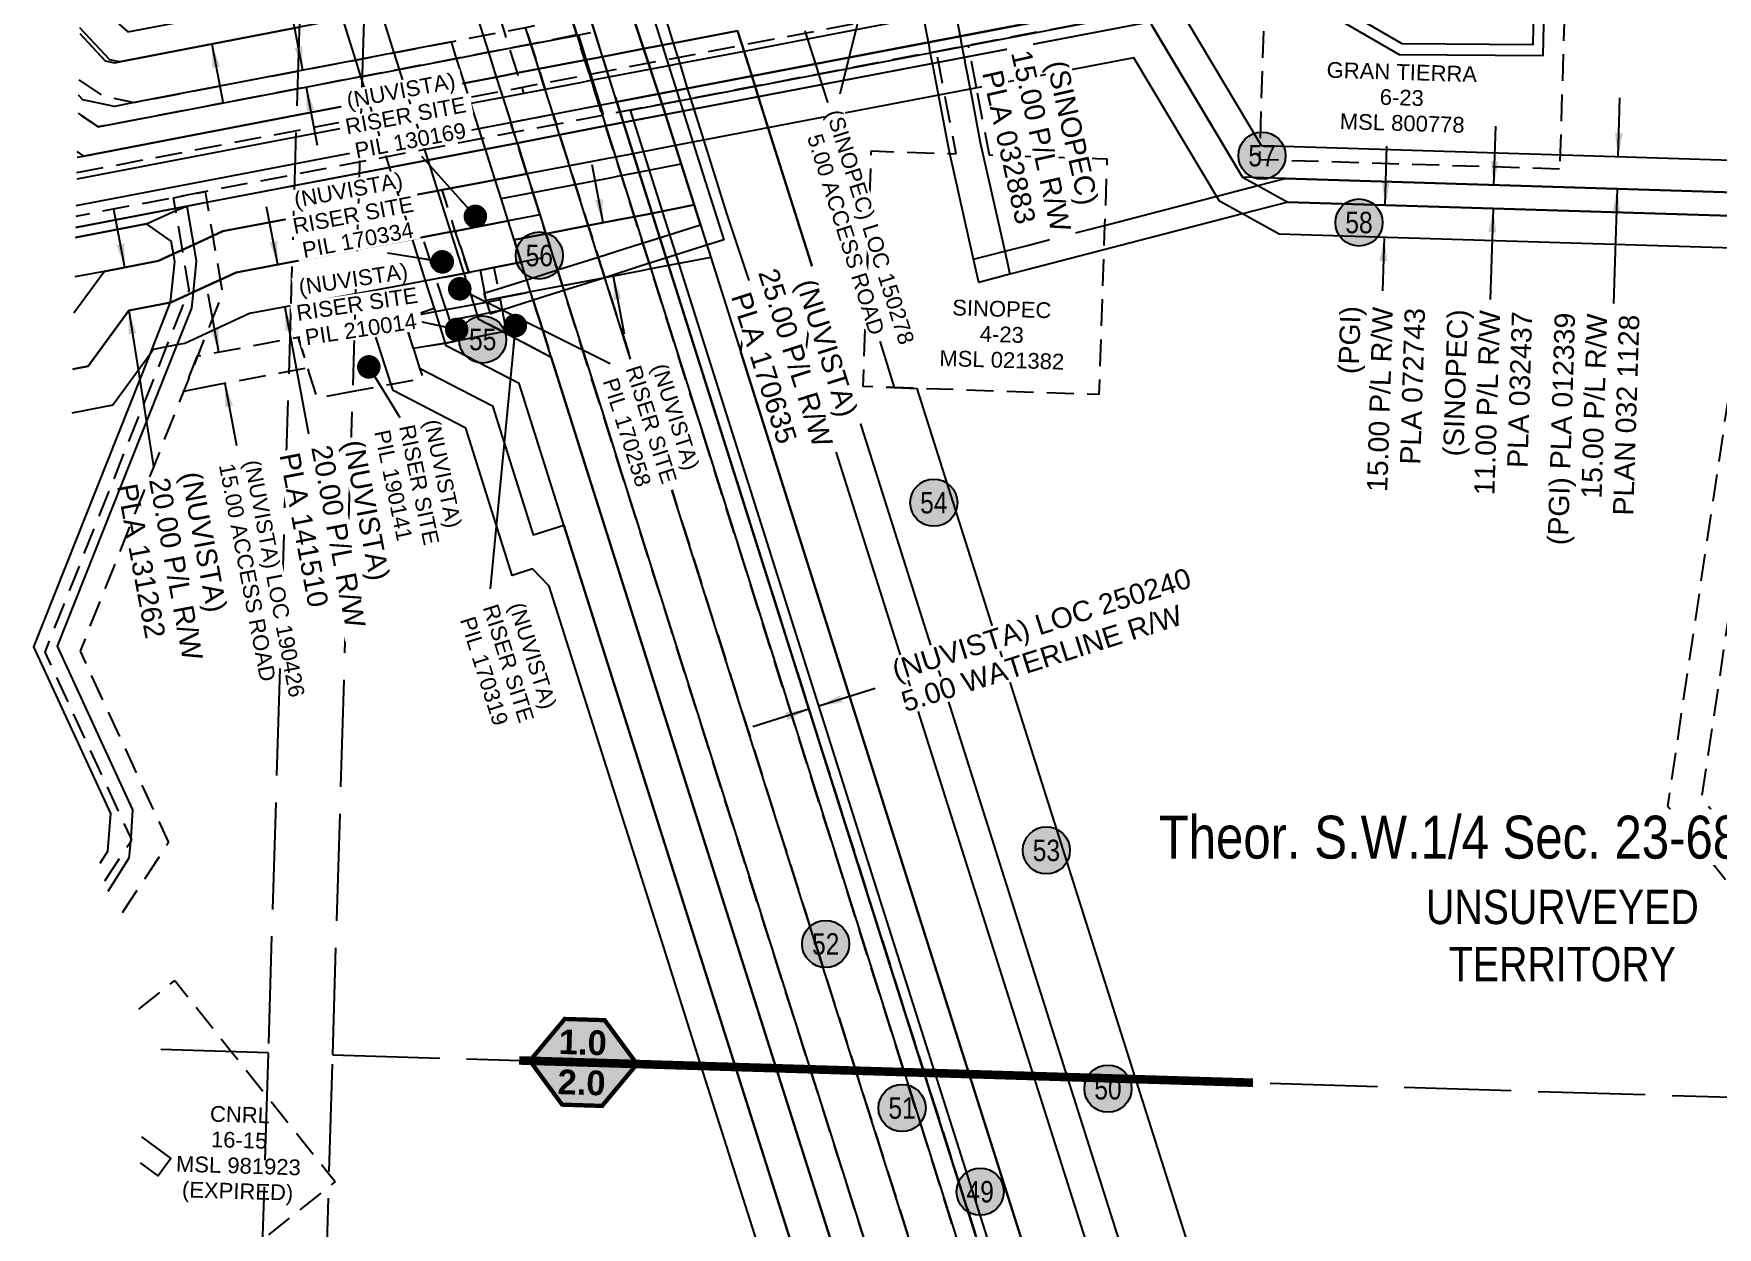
# Model space of a CAD drawing. Extents: x 360027 to 374524, y 6081760 to 6090901.
# Drawn here: x 363971 to 364756, y 6085000 to 6085557 of the extents above; entities that cross this region are included whole.
import ezdxf
from ezdxf.enums import TextEntityAlignment as Align

# ---------------------------------------------------------------- set-up
doc = ezdxf.new("R2010")
doc.units = 0
doc.header["$LTSCALE"] = 5
for name, pattern in [('foc-ACCESSROAD', [3.75, 2.5, -1.25]), ('foc-FLOWLINE', [3.75, 2.5, -1.25]), ('foc-UNSURVEYED', [12.5, 10, -2.5]), ('PHANTOM2', [31.75, 15.875, -3.175, 3.175, -3.175, 3.175, -3.175])]:
    doc.linetypes.add(name, pattern=pattern)
for name, color, linetype in [('AS-UNDERLAY-H', 141, 'Continuous'), ('C-AR', 13, 'foc-ACCESSROAD'), ('C-EZE', 13, 'foc-FLOWLINE'), ('C-RW', 13, 'Continuous'), ('C-SYMBOL', 7, 'Continuous'), ('C-WS', 13, 'foc-ACCESSROAD'), ('CG-NOTES', 7, 'Continuous'), ('L-UNS-T', 3, 'Continuous'), ('L-USEC', 7, 'foc-UNSURVEYED'), ('P-PROPOSED', 10, 'Continuous'), ('POWERLINE', 10, 'POWER1'), ('TITLEBLOCK', 7, 'Continuous'), ('TITLEBLOCK-SHADE', 254, 'Continuous')]:
    doc.layers.add(name, color=color, linetype=linetype)
for name, color, linetype, lineweight in [('C-AR-T', 13, 'Continuous', 9), ('C-RW-T', 13, 'Continuous', 9), ('C-WS-T', 13, 'Continuous', 9)]:
    doc.layers.add(name, color=color, linetype=linetype, lineweight=lineweight)
doc.styles.add('175L', font='ARIALN.TTF', dxfattribs={"height": 20})
doc.styles.add('80L', font='ARIALN.TTF', dxfattribs={"height": 10})
doc.styles.add('A60', font='arial.ttf', dxfattribs={"height": 7.35})
doc.styles.add('A80', font='arial.ttf', dxfattribs={"height": 9.5})
doc.styles.add('AB100', font='arialbd.ttf', dxfattribs={"height": 11.5})
doc.styles.add('Linetype', font='ARIALN.TTF')
doc.styles.get("Standard").update_dxf_attribs({"font": 'ARIALN.TTF'})
doc.linetypes.add('POWER1', pattern='A,1.25,["P",Linetype,S=0.15,R=0,X=0.15,Y=-0.075],-0.4', length=1.65)
doc.dimstyles.get("Standard").update_dxf_attribs({"dimtxt": 0.18, "dimasz": 0.18, "dimexe": 0.18, "dimexo": 0.0625, "dimgap": 0.09, "dimtad": 0, "dimtih": 1, "dimtoh": 1, "dimdec": 4, "dimzin": 0, "dimdsep": 46, "dimtxsty": 'Standard', "dimcen": 0.09, "dimadec": 0, "dimazin": 0, "dimtfac": 1, "dimtdec": 4, "dimtofl": 0, "dimtmove": 0, "dimatfit": 3, "dimfxl": 1, "dimtolj": 1, "dimtzin": 0, "dimarcsym": 0})

# ---------------------------------------------------------------- blocks, each defined once
blk = doc.blocks.new('*U418')
at = {"layer": 'AS-UNDERLAY-H'}
h = blk.add_hatch(color=256, dxfattribs=at)
h.dxf.hatch_style = 1
edge = h.paths.add_edge_path()
edge.add_arc((0, 0), 11, 0, 360)
at = {"layer": 'CG-NOTES', "color": 182}
blk.add_circle((0, 0), 11, dxfattribs=at)
at = {"color": 182, "style": '80L'}
blk.add_attdef('#', text='', height=10, dxfattribs=at).set_placement((0, 0), align=Align.MIDDLE_CENTER)

msp = doc.modelspace()

# ---------------------------------------------------------------- hatches: boundary and pattern name
at = {"layer": 'TITLEBLOCK-SHADE'}
msp.add_hatch(color=256, dxfattribs=at).paths.add_polyline_path([(364251.93, 6085076.48), (364236.87, 6085096.94), (364218.23, 6085097.51), (364201.96, 6085077.99), (364217.02, 6085057.53), (364235.66, 6085056.96)])

# ---------------------------------------------------------------- linework, layer by layer
at = {"layer": 'C-AR', "flags": 128}
for points in [[(364880.82, 6084282.62), (364858.22, 6084361.79), (364885.45, 6084400.03), (364923.71, 6084453.76), (364888.88, 6084513.96), (364867.81, 6084550.39), (364850.44, 6084702.31), (364815.34, 6084784.72), (364823.18, 6084935.25), (364846.88, 6085008.6), (364828.53, 6085059), (364817.79, 6085088.49), (364732.72, 6085196.58), (364760.71, 6085384.83), (364803.65, 6085455.73), (364812.57, 6085470.46), (364819.12, 6085481.26), (364826.11, 6085492.8), (364826.76, 6085496.03), (364843.16, 6085576.85), (364863.5, 6085576.75), (364881.86, 6085581.76), (364895.09, 6085585.37), (364907.17, 6085597.46), (364921.98, 6085612.28), (364922.29, 6085612.58), (365005.71, 6085696.05)], [(365005.04, 6085674.16), (364936.64, 6085605.66), (364921.65, 6085590.64), (364921.32, 6085590.31), (364902.93, 6085571.91), (364865.47, 6085561.74), (364855.4, 6085561.79), (364841.97, 6085495.55), (364840.28, 6085487.26), (364836.23, 6085480.64), (364829.79, 6085469.92), (364820.86, 6085455.2), (364775.1, 6085379.63), (364748.51, 6085200.78), (364831.06, 6085095.88), (364844.67, 6085058.51), (364862.74, 6085008.89), (364838.06, 6084932.5), (364830.5, 6084787.41), (364865.09, 6084706.18), (364882.36, 6084555.2), (364889.74, 6084542.43), (364941.52, 6084452.91), (364884.64, 6084373.03), (364874.62, 6084358.97), (364883.3, 6084328.58), (364902.56, 6084261.09), (364910.72, 6084251.72), (364977.55, 6084174.85), (365046.44, 6084136.94), (365048.24, 6084053.43), (364953.33, 6083778.53), (364936.95, 6083731.08), (364928.75, 6083707.36), (364912.37, 6083659.91), (364881.31, 6083569.95), (364870.37, 6083538.28), (364865.83, 6083525.14), (364864.63, 6083521.64), (364864.29, 6083521.1), (364858.69, 6083512.05), (364852.29, 6083501.7), (364841.1, 6083483.61), (364828.63, 6083463.44), (364826.22, 6083459.55), (364818.23, 6083446.63), (364817.69, 6083445.76), (364811.85, 6083429.81), (364796.33, 6083387.37), (364788.09, 6083364.87), (364751.52, 6083270.94), (364745.05, 6083256.49)], [(364003.73, 6085161.96), (364015.67, 6085180.18), (364016.27, 6085181.09), (364015.81, 6085182.07), (363975.84, 6085268.59), (364032.52, 6085410.95), (364040.87, 6085431.92), (364042.2, 6085435.24), (364043.09, 6085437.49), (364040.34, 6085453.7), (364039.9, 6085456.25), (364037.21, 6085472.09), (364037, 6085473.33), (364036.78, 6085474.64), (364036.55, 6085476), (364035.78, 6085480.55), (364050.51, 6085483.37), (364051.29, 6085478.78), (364051.74, 6085476.14), (364054.01, 6085462.78), (364054.44, 6085460.23), (364057.49, 6085442.24), (364057.91, 6085439.8), (364058.58, 6085435.85), (364051.18, 6085417.26), (363992.16, 6085269.02), (364033.37, 6085179.83), (364008.88, 6085142.45)]]:
    msp.add_lwpolyline(points, dxfattribs=at)
for points in [[(364209.11, 6085531.07), (364199.19, 6085529.17), (364196.17, 6085538.72), (364192.52, 6085550.27), (364190.06, 6085558.03), (364184, 6085577.21), (364193.91, 6085579.11), (364195.42, 6085574.34), (364198.47, 6085564.71), (364199.99, 6085559.92), (364202.43, 6085552.17), (364206.08, 6085540.64), (364209.11, 6085531.07)], [(364418.27, 6084817.24), (364414.57, 6084816.07), (364380.19, 6084924.5), (364332.76, 6085074.02), (364311.58, 6085140.8), (364310.01, 6085145.75), (364249.23, 6085337.95), (364244.77, 6085352.05), (364235.61, 6085381.02), (364221.68, 6085425.04), (364219.38, 6085432.34), (364217.81, 6085437.3), (364217.13, 6085439.44), (364214.79, 6085446.83), (364213.46, 6085451.02), (364212.73, 6085453.33), (364210.16, 6085461.45), (364209.43, 6085463.76), (364207.39, 6085470.21), (364206.65, 6085472.55), (364204.09, 6085480.65), (364203.35, 6085482.96), (364201.31, 6085489.41), (364200.59, 6085491.69), (364196.76, 6085503.81), (364196.07, 6085505.99), (364193, 6085515.7), (364212.77, 6085519.48), (364215.86, 6085509.71), (364216.54, 6085507.59), (364220.39, 6085495.41), (364221.09, 6085493.19), (364223.13, 6085486.74), (364223.86, 6085484.43), (364229.2, 6085467.55), (364229.94, 6085465.24), (364233.85, 6085452.87), (364236.9, 6085443.25), (364241.46, 6085428.83), (364254.67, 6085387.04), (364259.2, 6085372.75), (364263.83, 6085358.09), (364268.27, 6085344.06), (364330.66, 6085146.86), (364353.96, 6085073.37), (364433.63, 6084822.11), (364418.27, 6084817.24)], [(364052.1, 6085392.52), (364040.4, 6085390.2), (364043.41, 6085397.76), (364046.98, 6085406.72), (364075.76, 6085412.09), (364089.95, 6085414.73), (364093.88, 6085415.46), (364098.35, 6085401.16), (364089.49, 6085399.51), (364052.1, 6085392.52)]]:
    msp.add_lwpolyline(points, close=True, dxfattribs=at)
at = {"layer": 'C-EZE', "flags": 128}
for points in [[(364053.52, 6086116.65), (364106.19, 6085950.17), (364126.8, 6085885.03), (364170.44, 6085747.08), (364219.86, 6085596.77), (364266.61, 6085448.91), (364648.31, 6084244.25), (364759.7, 6083895.26), (364909.32, 6083423.18), (364918.41, 6083394.6), (365181.03, 6082566.15), (365189.7, 6082552.52), (365229.84, 6082425.86), (365364.01, 6081981.37), (365421, 6081801.64), (365432.15, 6081766.46)], [(365423.36, 6081766.73), (365215.39, 6082422.66), (365170.74, 6082563.49), (364908.24, 6083391.38), (364632.79, 6084260.14), (364260.1, 6085442.06), (364052.92, 6086097.01)], [(363991.58, 6085535.5), (364002.62, 6085528.04), (364017.35, 6085524.99), (364093.74, 6085539.58), (364120.73, 6085544.75), (364124.1, 6085545.38), (364138.53, 6085548.15), (364165.38, 6085553.29), (364180.2, 6085556.14), (364190.06, 6085558.03), (364199.99, 6085559.92), (364221.36, 6085564.54), (364223.9, 6085556.49), (364202.43, 6085552.17), (364192.52, 6085550.27), (364182.65, 6085548.38), (364167.82, 6085545.54), (364140.98, 6085540.41), (364123.85, 6085537.13), (364123.19, 6085537.01), (364093.49, 6085531.32), (364000.62, 6085513.54), (363991.25, 6085519.9)]]:
    msp.add_lwpolyline(points, dxfattribs=at)
at = {"layer": 'C-RW', "flags": 128}
for points in [[(363990.35, 6085476.92), (364133.55, 6085504.31), (364151.34, 6085507.72), (364193, 6085515.7), (364212.77, 6085519.48), (364235.43, 6085523.81), (364660.91, 6085605.22), (364668.64, 6085626.53), (364656.1, 6085752.09), (364742.8, 6086178.82), (364756.82, 6086188.93), (364938.19, 6086150.01), (365019.03, 6086132.66)], [(365018.72, 6086122.5), (364937.89, 6086139.85), (364761.75, 6086180.16), (364751.82, 6086173), (364666.2, 6085751.58), (364678.82, 6085625.26), (364668.38, 6085596.47), (364265.3, 6085519.35), (364237.31, 6085514), (364215.81, 6085509.88), (364196.07, 6085505.99), (364181.2, 6085503.26), (364154.37, 6085498.13), (363990.14, 6085466.71)], [(364055.37, 6086177.11), (364108.03, 6086010.66), (364135.57, 6085923.61), (364147.97, 6085884.39), (364184.9, 6085767.66), (364189.51, 6085753.11), (364216.44, 6085667.98), (364222.51, 6085648.78), (364226.09, 6085637.48), (364265.3, 6085519.35), (364300.36, 6085408.48), (364377.68, 6085164.02), (364637.95, 6084343.06), (364739.15, 6084026.24), (364885.69, 6083563.97), (364928.41, 6083429.23), (364937.47, 6083400.64), (365166.41, 6082678.42)], [(365181.03, 6082566.15), (364918.41, 6083394.6), (364759.7, 6083895.26), (364648.31, 6084244.25), (364358.62, 6085157.98), (364267.99, 6085444.55), (364229.86, 6085565.1), (364219.86, 6085596.77), (364171.18, 6085747.31), (364165.86, 6085761.55), (364133.73, 6085863.12), (364126.8, 6085885.03), (364106.19, 6085950.17), (364053.52, 6086116.65)], [(364052.92, 6086097.07), (364260.1, 6085442.06), (364632.79, 6084260.14), (364858.24, 6083549.1), (364859.67, 6083544.58), (364865.83, 6083525.14), (364887.22, 6083457.7), (364896.88, 6083427.22), (364899.18, 6083419.97), (364908.24, 6083391.38), (365154.54, 6082614.57), (365198.42, 6082476.17), (365204.47, 6082457.1), (365209.34, 6082441.72), (365215.39, 6082422.66), (365215.79, 6082421.38), (365221.84, 6082402.31), (365227.88, 6082383.25), (365232.41, 6082368.97), (365235.73, 6082358.48), (365249.56, 6082314.86), (365255.6, 6082295.8), (365412.21, 6081801.91), (365423.36, 6081766.73)], [(364245.78, 6085608.37), (364282.87, 6085491.15), (364292.43, 6085460.94), (364282.9, 6085457.92), (364263.83, 6085451.88), (364255.92, 6085449.37), (364253.35, 6085448.56), (364236.9, 6085443.25), (364217.81, 6085437.3), (364203.51, 6085432.77), (364189.02, 6085428.11), (364183.59, 6085426.46), (364183.4, 6085427.03), (364181.88, 6085431.87), (364181.63, 6085432.65), (364180.58, 6085435.99), (364180.97, 6085436.12), (364187.12, 6085438.07), (364200.5, 6085442.3), (364214.79, 6085446.83), (364233.85, 6085452.87), (364250.34, 6085458.09), (364252.91, 6085458.9), (364260.82, 6085461.41), (364281.55, 6085467.97), (364265.3, 6085519.35), (364230.1, 6085624.79)], [(363992.4, 6085575.03), (363995.24, 6085574.9), (364014.39, 6085557.94), (364094.76, 6085573.31), (364110.73, 6085576.37), (364125.12, 6085579.12), (364128.52, 6085579.77), (364175.15, 6085588.69), (364180.07, 6085589.63), (364184, 6085577.21), (364179.08, 6085576.26), (364174.13, 6085575.31), (364132.46, 6085567.33), (364124.72, 6085565.84), (364114.66, 6085563.92), (364094.36, 6085560.02), (364010.55, 6085543.97), (364006.03, 6085544.92), (363992.09, 6085559.84)], [(364174.13, 6085575.31), (364180.2, 6085556.14), (364182.65, 6085548.38), (364186.32, 6085536.82), (364188.16, 6085530.99), (364189.33, 6085527.28), (364193.04, 6085515.56), (364194.23, 6085511.8), (364196.07, 6085505.99), (364196.76, 6085503.81), (364200.59, 6085491.69), (364201.31, 6085489.41), (364203.35, 6085482.96), (364204.09, 6085480.65), (364206.65, 6085472.55), (364207.39, 6085470.21), (364209.43, 6085463.76), (364210.16, 6085461.45), (364212.73, 6085453.33), (364213.46, 6085451.02), (364214.79, 6085446.83), (364217.13, 6085439.44), (364217.81, 6085437.3), (364219.38, 6085432.34), (364221.68, 6085425.04), (364235.61, 6085381.02), (364244.77, 6085352.05), (364249.23, 6085337.95), (364310.01, 6085145.75), (364311.58, 6085140.8), (364332.76, 6085074.02), (364380.19, 6084924.5)], [(364385.64, 6085564.85), (364331.51, 6085554.49), (364301.85, 6085548.81), (364272.01, 6085543.1), (364266.75, 6085542.1), (364256.86, 6085540.2), (364237.09, 6085536.42), (364228.89, 6085534.84), (364226.21, 6085534.34), (364209.11, 6085531.07), (364189.33, 6085527.28), (364174.5, 6085524.44), (364147.66, 6085519.31), (364129.87, 6085515.91), (364123.16, 6085514.6), (364092.81, 6085508.79), (363990.61, 6085489.21)], [(364132.46, 6085567.33), (364138.53, 6085548.15), (364140.98, 6085540.42), (364144.64, 6085528.85), (364146.52, 6085522.95), (364147.67, 6085519.31), (364151.35, 6085507.68), (364152.58, 6085503.79), (364154.35, 6085498.16), (364158.9, 6085483.79), (364164.97, 6085464.59), (364171.14, 6085445.12), (364175.76, 6085430.73), (364177.32, 6085425.81), (364177.87, 6085424.07), (364190.06, 6085417.74), (364211.92, 6085406.21), (364230.47, 6085347.53), (364234.95, 6085333.36), (364295.71, 6085141.22), (364316.87, 6085074.5), (364361.88, 6084932.63)], [(364400.33, 6085567.67), (364402.91, 6085554.21), (364403.04, 6085553.51), (364403.31, 6085552.07), (364404.37, 6085546.55), (364404.78, 6085544.42), (364404.92, 6085543.7), (364407.6, 6085529.68), (364407.74, 6085528.97), (364412.06, 6085506.37), (364423.45, 6085455.57), (364425.86, 6085444.84), (364411.34, 6085441.07), (364408.93, 6085451.81), (364397.87, 6085501.12), (364397.38, 6085503.32), (364393.01, 6085526.14), (364392.85, 6085526.99), (364390.19, 6085540.87), (364390.03, 6085541.71), (364389.64, 6085543.73), (364388.6, 6085549.24), (364388.32, 6085550.69), (364388.17, 6085551.51), (364385.64, 6085564.85)], [(363990.04, 6085461.98), (364023.16, 6085468.33), (364036.78, 6085474.64), (364042, 6085476.63), (364051.35, 6085478.42), (364154.37, 6085498.13), (364181.2, 6085503.26), (364196.07, 6085505.99), (364215.81, 6085509.88), (364237.31, 6085514), (364491.13, 6085562.55), (364534.36, 6085490.12), (364541.51, 6085486.18), (364555.53, 6085478.46), (364812.57, 6085470.46), (364817.32, 6085470.31), (364829.79, 6085469.92), (364832.68, 6085469.83), (364858.52, 6085469.03), (364892.22, 6085467.98), (364917.31, 6085457.12), (364997.36, 6085422.47)], [(363990.82, 6085499.39), (363993.92, 6085499.97), (364093.12, 6085518.99), (364123.47, 6085524.78), (364126.85, 6085525.44), (364144.64, 6085528.85), (364171.47, 6085534), (364186.32, 6085536.82), (364196.17, 6085538.72), (364206.08, 6085540.64), (364223.2, 6085543.88), (364225.86, 6085544.42), (364227.23, 6085544.67), (364234.07, 6085545.96), (364253.84, 6085549.76), (364263.72, 6085551.66), (364268.62, 6085552.6), (364269.02, 6085552.68), (364298.82, 6085558.4)], [(364298.82, 6085558.4), (364269.02, 6085552.68), (364268.62, 6085552.6), (364263.72, 6085551.66), (364253.84, 6085549.76), (364234.07, 6085545.96), (364227.23, 6085544.67), (364225.86, 6085544.42), (364223.2, 6085543.88), (364206.08, 6085540.64), (364196.17, 6085538.72), (364186.32, 6085536.82), (364171.47, 6085534), (364144.64, 6085528.85), (364126.85, 6085525.44), (364123.47, 6085524.78), (364093.12, 6085518.99), (363993.92, 6085499.97), (363990.88, 6085502.04)], [(363991.25, 6085519.9), (364000.62, 6085513.54), (364093.49, 6085531.32), (364123.19, 6085537.01), (364123.85, 6085537.13), (364140.98, 6085540.41), (364167.82, 6085545.54), (364182.65, 6085548.38), (364192.52, 6085550.27), (364202.43, 6085552.17), (364219.54, 6085555.45), (364222.21, 6085555.96), (364224.97, 6085556.49), (364230.41, 6085557.53)], [(363992.03, 6085557.07), (364003.82, 6085544.43), (364008.34, 6085543.48), (364010.55, 6085543.97), (364094.36, 6085560.02)], [(364342.48, 6084934.29), (364297.81, 6085075.08), (364278.55, 6085135.8), (364217.82, 6085327.87), (364213.32, 6085342.11), (364196.93, 6085393.9), (364162.96, 6085411.53), (364162.65, 6085412.5), (364157.93, 6085427.41), (364153.33, 6085441.83), (364147.18, 6085461.23), (364141.1, 6085480.45), (364136.55, 6085494.83), (364134.8, 6085500.38), (364133.55, 6085504.31), (364129.88, 6085515.91), (364128.74, 6085519.51), (364126.86, 6085525.44), (364123.79, 6085535.18), (364123.19, 6085537.02), (364120.74, 6085544.76), (364114.67, 6085563.92)], [(364433.63, 6084822.11), (364353.96, 6085073.37), (364330.66, 6085146.86), (364259.2, 6085372.75), (364254.67, 6085387.04), (364236.9, 6085443.25), (364233.85, 6085452.87), (364229.94, 6085465.24), (364229.2, 6085467.55), (364223.86, 6085484.43), (364223.13, 6085486.74), (364221.09, 6085493.19), (364220.39, 6085495.41), (364216.54, 6085507.59), (364215.86, 6085509.71), (364214, 6085515.61), (364213.5, 6085517.18), (364212.77, 6085519.48), (364209.11, 6085531.07), (364207.93, 6085534.8), (364206.08, 6085540.64), (364202.43, 6085552.17), (364199.99, 6085559.92)], [(364637.95, 6084343.06), (364377.68, 6085164.02), (364300.36, 6085408.48), (364304.5, 6085440.97), (364293.82, 6085473.15), (364283.2, 6085507.04), (364278.68, 6085521.34), (364276.71, 6085527.74), (364275.71, 6085530.97), (364272.01, 6085543.1), (364270.82, 6085546.92), (364269.02, 6085552.68), (364265.42, 6085564.23)], [(364673.08, 6084375.53), (364452.76, 6085070.37), (364419.4, 6085175.61), (364352.77, 6085386.21), (364335.02, 6085443.91), (364313.34, 6085512.48), (364308.8, 6085526.83), (364306.7, 6085533.46), (364305.77, 6085536.42), (364301.85, 6085548.81), (364300.63, 6085552.66), (364298.82, 6085558.4)], [(364298.82, 6085558.4), (364300.63, 6085552.66), (364301.85, 6085548.81), (364305.77, 6085536.42), (364306.7, 6085533.46), (364308.8, 6085526.83), (364313.34, 6085512.48), (364335.02, 6085443.91), (364330.36, 6085407.32), (364338.47, 6085381.69), (364342.81, 6085367.97), (364405.29, 6085170.49), (364436.88, 6085070.86), (364660.66, 6084365.07)], [(364330.28, 6085558.38), (364331.51, 6085554.49), (364335.5, 6085541.87), (364336.35, 6085539.18), (364338.53, 6085532.28), (364343.07, 6085517.91), (364359.93, 6085464.6), (364358.9, 6085434.27), (364371.91, 6085391.96), (364382.52, 6085391.6), (364447.57, 6085185.85), (364484.5, 6085069.41), (364697.92, 6084396.43)], [(364819.12, 6085481.26), (364554.29, 6085489.5), (364534.36, 6085490.12), (364492.37, 6085560.46)], [(364508.04, 6085563.47), (364543.03, 6085504.85), (364543.56, 6085504.84), (364683.46, 6085500.48), (364826.76, 6085496.03)], [(364361.88, 6084932.63), (364316.87, 6085074.5), (364295.71, 6085141.22), (364234.95, 6085333.36), (364230.47, 6085347.53), (364211.94, 6085406.13), (364206.86, 6085422.2), (364205.08, 6085427.82), (364203.51, 6085432.77), (364202.3, 6085436.6), (364200.5, 6085442.3), (364197.93, 6085450.44), (364194.6, 6085460.93), (364191.81, 6085469.7), (364188.53, 6085480.12), (364185.74, 6085488.89), (364181.22, 6085503.2), (364179.41, 6085508.94), (364178.2, 6085512.75), (364174.5, 6085524.44), (364173.33, 6085528.13), (364171.47, 6085534), (364167.82, 6085545.54), (364165.38, 6085553.29), (364138.53, 6085548.15), (364124.1, 6085545.38), (364120.73, 6085544.75), (364093.74, 6085539.58), (364017.35, 6085524.99), (364008.16, 6085523.09), (363993.52, 6085526.16), (363991.43, 6085528.4)], [(364803.65, 6085455.73), (364551.45, 6085463.58), (364534.39, 6085472.98), (364523.57, 6085478.94), (364483.63, 6085545.85), (364268.11, 6085504.62), (364248.41, 6085500.64), (364240.18, 6085499.14), (364238.12, 6085498.76), (364237.51, 6085498.65), (364220.39, 6085495.41), (364200.59, 6085491.69), (364185.74, 6085488.89), (364180.41, 6085487.87), (364160.99, 6085484.17), (364158.9, 6085483.78), (364141.09, 6085480.44), (364122.02, 6085476.85), (364091.67, 6085471.15), (364058.71, 6085464.95), (364054.01, 6085462.78), (364045.05, 6085458.63), (364039.9, 6085456.25), (364035.69, 6085454.3), (364028.71, 6085451.07), (364003.38, 6085446.18), (363989.65, 6085443.59)], [(363988.76, 6085400.59), (363995.93, 6085401.96), (364014.9, 6085427.98), (364034.32, 6085431.74), (364034.88, 6085431.89), (364042.2, 6085435.24), (364044.87, 6085436.48), (364057.49, 6085442.25), (364065.01, 6085445.67), (364091.04, 6085450.59), (364121.4, 6085456.33), (364147.17, 6085461.22), (364151.97, 6085462.12), (364164.97, 6085464.58), (364167.18, 6085465), (364191.81, 6085469.7), (364188.53, 6085480.12), (364203.35, 6085482.96), (364223.13, 6085486.74), (364240.24, 6085490.02), (364242.9, 6085490.53), (364251.11, 6085492.1), (364272.55, 6085496.4), (364278.62, 6085477.21), (364257.18, 6085472.9), (364248.98, 6085471.33), (364246.31, 6085470.82), (364229.2, 6085467.55), (364209.43, 6085463.76), (364194.6, 6085460.93), (364197.93, 6085450.44), (364185.21, 6085448.07), (364178.94, 6085446.77), (364173.48, 6085445.63), (364171.14, 6085445.12), (364158.27, 6085442.72), (364153.32, 6085441.82), (364138.44, 6085439.03), (364120.77, 6085435.73), (364090.42, 6085430.08), (364071.17, 6085426.49), (364051.18, 6085417.26), (364041.04, 6085412.57), (364037.26, 6085411.85), (364032.52, 6085410.95), (364026.41, 6085409.78), (364024.79, 6085407.56), (364007.45, 6085383.76), (363988.33, 6085380.11)], [(363989.31, 6085426.87), (364003.38, 6085446.18), (364028.71, 6085451.07), (364035.69, 6085454.3), (364039.9, 6085456.25), (364045.05, 6085458.63), (364054.01, 6085462.78), (364058.71, 6085464.95), (364091.67, 6085471.15), (364122.02, 6085476.85), (364141.09, 6085480.44), (364158.9, 6085483.78), (364160.99, 6085484.17), (364180.41, 6085487.87), (364185.74, 6085488.89), (364200.59, 6085491.69), (364201.31, 6085489.41), (364203.35, 6085482.96), (364204.09, 6085480.65), (364206.65, 6085472.55), (364191.81, 6085469.7), (364167.18, 6085465), (364164.97, 6085464.58), (364151.97, 6085462.12), (364147.17, 6085461.22), (364121.4, 6085456.33), (364091.04, 6085450.59), (364065.01, 6085445.67), (364057.49, 6085442.25), (364044.87, 6085436.48), (364042.2, 6085435.24), (364034.88, 6085431.89), (364034.32, 6085431.74), (364014.9, 6085427.98), (363995.93, 6085401.96), (363988.76, 6085400.59)], [(364812.57, 6085470.46), (364555.53, 6085478.46), (364534.39, 6085472.98), (364469.68, 6085456.2), (364433.75, 6085446.88), (364425.86, 6085444.84), (364411.34, 6085441.07), (364408.93, 6085451.81), (364423.45, 6085455.57), (364434.05, 6085458.32), (364449.15, 6085462.24), (364470.07, 6085467.66), (364524.25, 6085481.71), (364541.51, 6085486.18), (364554.29, 6085489.5), (364819.12, 6085481.26)], [(363990.14, 6085466.71), (364042, 6085476.63), (364045.05, 6085458.63), (364046.36, 6085450.94), (364044.87, 6085436.47), (364044.1, 6085429.04), (364037.26, 6085411.85), (363981.41, 6085271.45), (364016.62, 6085195.12), (364015.81, 6085182.07), (364015.67, 6085180.18), (364014.93, 6085172.52), (364005.06, 6085156.91)], [(364001.56, 6085170.16), (364005.15, 6085175.82), (364006.45, 6085193.28), (363970.52, 6085271.14), (364024.79, 6085407.56), (364034.32, 6085431.75), (364036.32, 6085450.61), (364035.69, 6085454.3), (364034.67, 6085460.34), (364023.16, 6085468.33), (363990.04, 6085461.98)], [(364326.3, 6084935.68), (364281.93, 6085075.56), (364264.25, 6085131.27), (364211.04, 6085299.41), (364203.26, 6085307.45), (364193.78, 6085304.41), (364172.09, 6085373.01), (364138.13, 6085390.63), (364137.21, 6085393.47), (364132.7, 6085407.45), (364128.14, 6085421.85), (364143, 6085424.62), (364146.41, 6085425.26), (364157.93, 6085427.4), (364162.9, 6085428.33), (364175.76, 6085430.73), (364181.88, 6085431.87), (364188.08, 6085433.03), (364189.02, 6085428.11), (364190.9, 6085418.24), (364189.57, 6085417.99), (364162.57, 6085412.75), (364147.61, 6085410.23), (364147.79, 6085409.66), (364150.54, 6085401.08), (364184.51, 6085383.45), (364184.51, 6085383.45), (364203.54, 6085323.29), (364217.82, 6085327.87), (364278.55, 6085135.8), (364297.81, 6085075.08), (364342.48, 6084934.29)], [(364020.76, 6085042.57), (364034.51, 6085032.42), (364028.57, 6085024.38), (364020.39, 6085030.42)]]:
    msp.add_lwpolyline(points, dxfattribs=at)
msp.add_lwpolyline([(364187.93, 6085433.85), (364181.63, 6085432.65), (364180.97, 6085436.12), (364178.94, 6085446.77), (364185.21, 6085448.07), (364197.93, 6085450.44), (364194.6, 6085460.93), (364209.43, 6085463.76), (364229.2, 6085467.55), (364246.31, 6085470.82), (364248.98, 6085471.33), (364257.18, 6085472.9), (364278.62, 6085477.21), (364286.38, 6085452.69), (364264.88, 6085448.58), (364256.67, 6085447), (364254, 6085446.49), (364236.9, 6085443.25), (364217.13, 6085439.44), (364202.3, 6085436.6), (364187.93, 6085433.85)], close=True, dxfattribs=at)
at = {"layer": 'C-WS', "flags": 128}
for points in [[(364682.29, 6085493.93), (364682.29, 6085493.93), (364542.4, 6085498.27), (364546.73, 6085638.16), (364686.62, 6085633.83), (364682.29, 6085493.93)], [(364410.58, 6085529.51), (364416.17, 6085500.49), (364471.13, 6085498.62), (364470.07, 6085467.66), (364469.68, 6085456.2), (364467.39, 6085388.71), (364382.52, 6085391.6), (364371.91, 6085391.96), (364357.48, 6085392.45), (364358.9, 6085434.27), (364359.93, 6085464.6), (364361.22, 6085502.37), (364397.87, 6085501.12), (364400.8, 6085501.02), (364395.85, 6085526.69), (364395.69, 6085527.5), (364393.01, 6085541.41), (364392.85, 6085542.23), (364391.59, 6085548.74), (364406.33, 6085551.56), (364407.6, 6085544.93), (364407.74, 6085544.24), (364410.44, 6085530.2), (364410.58, 6085529.51)], [(364178.94, 6085446.77), (364173.48, 6085445.63), (364167.18, 6085465), (364160.99, 6085484.17), (364180.41, 6085487.87), (364185.74, 6085488.89), (364200.59, 6085491.69), (364201.31, 6085489.41), (364203.35, 6085482.96), (364204.09, 6085480.65), (364206.65, 6085472.55), (364207.39, 6085470.21), (364209.43, 6085463.76), (364210.16, 6085461.45), (364212.73, 6085453.33), (364197.93, 6085450.44), (364185.21, 6085448.07), (364178.94, 6085446.77)], [(364171.14, 6085445.12), (364158.27, 6085442.72), (364151.97, 6085462.12), (364164.97, 6085464.58), (364167.18, 6085465), (364173.48, 6085445.63), (364171.14, 6085445.12)], [(364177.32, 6085425.81), (364164.49, 6085423.37), (364162.9, 6085428.33), (364162.12, 6085430.73), (364158.27, 6085442.72), (364171.14, 6085445.12), (364173.48, 6085445.63), (364178.94, 6085446.77), (364185.21, 6085448.07), (364187.12, 6085438.07), (364187.93, 6085433.85), (364188.08, 6085433.03), (364189.02, 6085428.11), (364183.4, 6085427.03), (364177.32, 6085425.81)], [(364206.86, 6085422.2), (364211.94, 6085406.13), (364190.06, 6085417.74), (364189.57, 6085417.99), (364177.87, 6085424.07), (364177.32, 6085425.81), (364183.4, 6085427.03), (364189.02, 6085428.11), (364188.08, 6085433.03), (364187.93, 6085433.85), (364202.3, 6085436.6), (364203.51, 6085432.77), (364205.08, 6085427.82), (364206.86, 6085422.2)], [(364119.39, 6085390.15), (364102.76, 6085387.05), (364099.21, 6085398.42), (364098.35, 6085401.16), (364093.88, 6085415.46), (364120.31, 6085420.39), (364128.14, 6085421.85), (364143, 6085424.62), (364147.61, 6085410.23), (364147.79, 6085409.66), (364150.54, 6085401.08), (364152.09, 6085396.25), (364137.21, 6085393.47), (364119.39, 6085390.15)], [(364162.9, 6085428.33), (364164.49, 6085423.37), (364177.32, 6085425.81), (364177.87, 6085424.07), (364189.57, 6085417.99), (364162.65, 6085412.52), (364147.61, 6085410.23), (364143, 6085424.62), (364146.41, 6085425.27), (364157.36, 6085429.09), (364162.12, 6085430.73), (364162.9, 6085428.33)]]:
    msp.add_lwpolyline(points, close=True, dxfattribs=at)
for points in [[(363990.67, 6085492.26), (364545.5, 6085598.59), (364544.87, 6085578.11), (363990.25, 6085471.82)], [(364019.55, 6085102.09), (364036.38, 6085115.49), (364062.86, 6085082.21), (364079.25, 6085061.62), (364108.32, 6085025.1), (364111.09, 6085021.62), (364108.14, 6085019.27), (364077.22, 6084994.65), (364017.85, 6084947.41)]]:
    msp.add_lwpolyline(points, dxfattribs=at)
at = {"layer": 'L-USEC'}
for p, q in [((364104.24, 6085885.71), (364079.86, 6085081.7)), ((364110.01, 6085080.78), (364134.39, 6085884.8)), ((364079.86, 6085081.7), (364022, 6085083.47)), ((364079.86, 6085081.7), (364055.48, 6084277.68)), ((364085.63, 6084276.76), (364110.01, 6085080.78)), ((364110.01, 6085080.78), (364905.24, 6085056.68))]:
    msp.add_line(p, q, dxfattribs=at)
at = {"layer": 'POWERLINE', "ltscale": 0.75}
msp.add_line((364236.25, 6085519.27), (364224.78, 6085556.24), dxfattribs=at)
at = {"layer": 'TITLEBLOCK', "linetype": 'Continuous', "const_width": 2, "flags": 128}
msp.add_lwpolyline([(364251.93, 6085076.48), (364236.87, 6085096.94), (364218.23, 6085097.51), (364201.96, 6085077.99), (364217.02, 6085057.53), (364235.66, 6085056.96)], close=True, dxfattribs=at)
at = {"layer": 'TITLEBLOCK', "linetype": 'PHANTOM2', "const_width": 4, "flags": 128}
msp.add_lwpolyline([(364196.96, 6085078.15), (364539.27, 6085067.77)], dxfattribs=at)
at = {"layer": 'TITLEBLOCK', "linetype": 'Continuous', "const_width": 2, "flags": 128}
msp.add_lwpolyline([(364251.93, 6085076.48), (364201.96, 6085077.99)], dxfattribs=at)

# ---------------------------------------------------------------- block references
at = {"layer": 'CG-NOTES', "xscale": 1.000381145216327, "yscale": 1.000381145216327, "zscale": 1.000381145216327}
for p, values in [((364543.46, 6085500.18), {'#': '57'}), ((364588.7, 6085468.97), {'#': '58'}), ((364206.38, 6085453.57), {'#': '56'}), ((364179.98, 6085414.4), {'#': '55'}), ((364390.39, 6085338.28), {'#': '54'}), ((364442.9, 6085176.13), {'#': '53'}), ((364339.96, 6085132.5), {'#': '52'}), ((364471.61, 6085064.99), {'#': '50'}), ((364375.59, 6085055.98), {'#': '51'}), ((364412.01, 6085016.95), {'#': '49'})]:
    msp.add_blockref('*U418', p, dxfattribs=at).add_auto_attribs(values)

# ---------------------------------------------------------------- texts
at = {"layer": 'C-RW-T', "style": 'A80'}
for s, p in [('(PGI)', (364584.79, 6085430.02)), ('15.00 P/L R/W', (364599.79, 6085429.56)), ('PLA 072743', (364614.79, 6085429.09)), ('(SINOPEC)', (364634.78, 6085428.47)), ('11.00 P/L R/W', (364649.79, 6085428)), ('PLA 032437', (364664.79, 6085427.53)), ('(PGI) PLA 012339', (364684.78, 6085426.91)), ('15.00 P/L R/W', (364699.78, 6085426.45)), ('PLAN 032 1128', (364714.78, 6085425.98))]:
    msp.add_text(s, height=9.5, rotation=88.21801, dxfattribs=at).set_placement(p, align=Align.MIDDLE_RIGHT)
for s, p in [('PLA 131262', (364009.33, 6085346.15)), ('20.00 P/L R/W', (364024.27, 6085348.95)), ('(NUVISTA)', (364039.21, 6085351.76))]:
    msp.add_text(s, height=9.5, rotation=280.63912, dxfattribs=at).set_placement(p)
at = {"layer": 'C-WS-T', "style": 'A60'}
for s, rotation, p in [('GRAN TIERRA', 358.27243, (364608.59, 6085535.49)), ('SINOPEC', 358.27004, (364421.98, 6085425.02)), ('4-23', 358.27005, (364421.98, 6085413.12)), ('MSL 021382', 358.27006, (364421.98, 6085401.22)), ('RISER SITE', 287.54873, (364188.53, 6085262.27)), ('(NUVISTA)', 287.54873, (364199.88, 6085265.86)), ('PIL 170319', 287.54873, (364177.18, 6085258.68)), ('CNRL', 358.25274, (364066.63, 6085049.24)), ('16-15', 358.25274, (364066.27, 6085037.35)), ('MSL 981923', 358.25274, (364065.9, 6085025.45)), ('(EXPIRED)', 358.25274, (364065.54, 6085013.56))]:
    msp.add_text(s, height=7.35, rotation=rotation, dxfattribs=at).set_placement(p, align=Align.CENTER)
msp.add_text('(NUVISTA)', height=7.35, rotation=281.85826, dxfattribs=at).set_placement((364152.56, 6085376.25))
at = {"layer": 'L-UNS-T', "color": 3, "insert": (364683.58, 6085136.31), "char_height": 15.9955, "attachment_point": 5, "style": '80L'}
msp.add_mtext_dynamic_manual_height_columns('UNSURVEYED TERRITORY', width=126.3781, gutter_width=47.49, heights=[0], dxfattribs=at)
at = {"layer": 'TITLEBLOCK', "style": 'AB100'}
for s, p in [('1.0', (364226.67, 6085086.62)), ('2.0', (364226.1, 6085067.89))]:
    msp.add_text(s, height=11.5, rotation=358.26414, dxfattribs=at).set_placement(p, align=Align.MIDDLE_CENTER)

# ---------------------------------------------------------------- leaders
at = {"layer": 'C-AR-T'}
for points, override in [([(364357.85, 6085574.54), (364346.53, 6085528.91)], {"dimasz": 11, "dimldrblk": 'Dot'}), ([(364056.96, 6085408.58), (364051.91, 6085435.61)], {"dimasz": 11}), ([(364059.69, 6085393.94), (364065.1, 6085364.96)], {"dimasz": 11})]:
    msp.add_leader(points, dimstyle='Standard', override=override, dxfattribs=at)
at = {"layer": 'C-RW-T'}
for points in [[(364053.63, 6085552.22), (364058.8, 6085525.21)], [(364709.57, 6085499.67), (364710.42, 6085527.16)], [(364651.61, 6085486.47), (364652.46, 6085513.96)], [(364600.9, 6085477.04), (364601.76, 6085504.53)], [(364236.11, 6085468.87), (364230.98, 6085495.89)], [(364709.1, 6085484.68), (364707.44, 6085431.21)], [(364013.07, 6085448.05), (364007.84, 6085475.05)], [(364084.41, 6085449.33), (364079.18, 6085476.33)], [(364651.26, 6085475.48), (364649.94, 6085433)], [(364600.43, 6085462.05), (364599.66, 6085437.07)], [(364240.83, 6085443.99), (364245.96, 6085416.98)], [(364014.9, 6085427.98), (364026.42, 6085355.21)], [(364087.71, 6085429.57), (364098.66, 6085370.42)], [(364336.82, 6085243.48), (364363.04, 6085251.79)], [(364332.06, 6085241.97), (364305.97, 6085233.71)]]:
    msp.add_leader(points, dimstyle='Standard', override={"dimasz": 11}, dxfattribs=at)
at = {"layer": 'C-WS-T'}
for points, override in [([(364096.04, 6085540.02), (364084.68, 6085599.38)], {"dimasz": 11}), ([(364097.56, 6085532.1), (364102.73, 6085505.09)], {"dimasz": 11}), ([(364176.55, 6085471.84), (364151.6, 6085499.74)], {"dimasz": 11, "dimldrblk": 'Dot'}), ([(364161.09, 6085450.62), (364135.55, 6085454.68)], {"dimasz": 11, "dimldrblk": 'Dot'}), ([(364169.26, 6085438.06), (364239.48, 6085403.17)], {"dimasz": 11, "dimldrblk": 'Dot'}), ([(364167.81, 6085419.07), (364150.36, 6085422.86)], {"dimasz": 11, "dimldrblk": 'Dot'}), ([(364195.21, 6085420.92), (364183.51, 6085298.13)], {"dimasz": 11, "dimldrblk": 'Dot'}), ([(364126.85, 6085401.63), (364141.34, 6085378)], {"dimasz": 11, "dimgap": 5, "dimtad": 0, "dimldrblk": 'Dot'})]:
    msp.add_leader(points, dimstyle='Standard', override=override, dxfattribs=at)

# ---------------------------------------------------------------- next in the draw order: texts
at = {"layer": 'C-RW-T', "insert": (364124.28, 6085368.3), "char_height": 9.5, "width": 71.3024, "attachment_point": 1, "rotation": 280.81301, "style": 'A80', "bg_fill": 3, "box_fill_scale": 1.15, "bg_fill_color": 256, "bg_fill_true_color": 256, "bg_fill_transparency": 0}
msp.add_mtext('(NUVISTA)', dxfattribs=at)
at = {"layer": 'C-SYMBOL', "color": 3, "insert": (364677.95, 6085192.3), "char_height": 19.9944, "width": 367.1944, "attachment_point": 2, "style": '175L', "bg_fill": 3, "box_fill_scale": 1.15, "bg_fill_color": 256, "bg_fill_true_color": 256, "bg_fill_transparency": 0}
msp.add_mtext('Theor. S.W.1/4 Sec. 23-68-8-W.6M.', dxfattribs=at)
at = {"layer": 'C-WS-T', "insert": (364120.79, 6085434.61), "char_height": 7.35, "width": 59.6117, "attachment_point": 2, "rotation": 8.64844, "style": 'A60', "bg_fill": 3, "box_fill_scale": 1.15, "bg_fill_color": 256, "bg_fill_true_color": 256, "bg_fill_transparency": 0}
msp.add_mtext('RISER SITE', dxfattribs=at)

# ---------------------------------------------------------------- next in the draw order: linework, layer by layer
at = {"layer": 'P-PROPOSED', "flags": 128}
for points in [[(365003.25, 6083143.5), (364764.68, 6083896.07), (364763.84, 6083948.35), (364739.15, 6084026.24), (364667.36, 6084250.32), (364629.93, 6084368.36), (364605.8, 6084394.86), (364559.19, 6084541.88), (364363.39, 6085159.49), (364272.75, 6085446.06), (364248.92, 6085521.39), (364552.12, 6085579.5), (364607.44, 6085547.4), (364674.67, 6085546.89), (364675.55, 6085590.45), (364687.63, 6085596.09), (364672.84, 6085634.25), (364661.14, 6085751.72), (364744.03, 6086158.86), (364737.51, 6086199.67), (364719.75, 6086232.72)], [(364715.56, 6086229.96), (364732.71, 6086198.05), (364738.95, 6086158.97), (364656.09, 6085751.98), (364667.94, 6085633.08), (364681.28, 6085598.64), (364670.62, 6085593.66), (364669.77, 6085551.92), (364608.81, 6085552.39), (364553.01, 6085584.76), (364242.46, 6085525.25), (364358.62, 6085157.98), (364554.42, 6084540.37), (364601.36, 6084392.31), (364625.5, 6084365.81), (364662.59, 6084248.8), (364734.39, 6084024.72), (364758.85, 6083947.54), (364759.7, 6083895.26), (364998.48, 6083141.99)]]:
    msp.add_lwpolyline(points, dxfattribs=at)

# ---------------------------------------------------------------- next in the draw order: texts
at = {"layer": 'C-RW-T', "insert": (364109.27, 6085365.85), "char_height": 9.5, "width": 90.3738, "attachment_point": 1, "rotation": 280.81301, "style": 'A80', "bg_fill": 3, "box_fill_scale": 1.15, "bg_fill_color": 256, "bg_fill_true_color": 256, "bg_fill_transparency": 0}
msp.add_mtext('20.00 P/L R/W', dxfattribs=at)
at = {"layer": 'C-WS-T', "style": 'A60'}
msp.add_text('RISER SITE', height=7.35, rotation=281.85826, dxfattribs=at).set_placement((364140.92, 6085373.81))
at = {"layer": 'C-WS-T', "char_height": 7.35, "attachment_point": 2, "style": 'A60', "bg_fill": 3, "box_fill_scale": 1.15, "bg_fill_color": 256, "bg_fill_true_color": 256, "bg_fill_transparency": 0}
for s, insert, width, rotation in [('(NUVISTA)', (364119.01, 6085446.24), 54.4758, 8.64844), ('PIL 210014', (364122.58, 6085422.94), 55.0332, 8.64833)]:
    msp.add_mtext(s, dxfattribs=dict(at, insert=insert, width=width, rotation=rotation))

# ---------------------------------------------------------------- next in the draw order: texts
at = {"layer": 'C-RW-T', "char_height": 9.5, "style": 'A80', "bg_fill": 3, "box_fill_scale": 1.15, "bg_fill_color": 256, "bg_fill_true_color": 256, "bg_fill_transparency": 0}
for s, insert, width, attachment_point, rotation in [('(SINOPEC)', (364459.79, 6085511.91), 74.2642, 2, 282.63879), ('PLA 170635', (364315.8, 6085402.6), 79.0341, 2, 287.55421), ('PLA 141510', (364094.46, 6085362.38), 77.0164, 1, 280.81301), ('5.00 WATERLINE R/W', (364374.26, 6085249.64), 142.796, 1, 17.58083)]:
    msp.add_mtext(s, dxfattribs=dict(at, insert=insert, width=width, attachment_point=attachment_point, rotation=rotation))
at = {"layer": 'C-WS-T', "style": 'A60'}
msp.add_text('PIL 190141', height=7.35, rotation=281.85814, dxfattribs=at).set_placement((364129.36, 6085371.38))
at = {"layer": 'C-WS-T', "char_height": 7.35, "attachment_point": 2, "style": 'A60', "bg_fill": 3, "box_fill_scale": 1.15, "bg_fill_color": 256, "bg_fill_true_color": 256, "bg_fill_transparency": 0}
for s, insert, width, rotation in [('MSL 800778', (364608.97, 6085519.03), 58.9799, 358.27244), ('PIL 170334', (364121.04, 6085464.48), 55.5551, 10.74278), ('(NUVISTA)', (364273.49, 6085379.47), 57.1646, 287.54873)]:
    msp.add_mtext(s, dxfattribs=dict(at, insert=insert, width=width, rotation=rotation))

# ---------------------------------------------------------------- next in the draw order: texts
at = {"layer": 'C-RW-T', "char_height": 9.5, "style": 'A80', "bg_fill": 3, "box_fill_scale": 1.15, "bg_fill_color": 256, "bg_fill_true_color": 256, "bg_fill_transparency": 0}
for s, insert, width, attachment_point, rotation in [('15.00 P/L R/W', (364445.07, 6085508.11), 90.9509, 2, 282.63879), ('25.00 P/L R/W', (364330.42, 6085407.36), 92.4134, 2, 287.55421), ('(NUVISTA) LOC 250240', (364369.9, 6085264.27), 153.2447, 1, 17.58088)]:
    msp.add_mtext(s, dxfattribs=dict(at, insert=insert, width=width, attachment_point=attachment_point, rotation=rotation))
at = {"layer": 'C-WS-T', "style": 'A60'}
msp.add_text('15.00 ACCESS ROAD', height=7.35, rotation=280.84909, dxfattribs=at).set_placement((364056.91, 6085355.81))
at = {"layer": 'C-WS-T', "char_height": 7.35, "attachment_point": 2, "style": 'A60', "bg_fill": 3, "box_fill_scale": 1.15, "bg_fill_color": 256, "bg_fill_true_color": 256, "bg_fill_transparency": 0}
for s, insert, width, rotation in [('6-23', (364608.77, 6085530.94), 21.1086, 358.27243), ('RISER SITE', (364118.82, 6085476.08), 60.1383, 10.74277), ('PIL 170258', (364250.81, 6085372.25), 57.1275, 287.54873)]:
    msp.add_mtext(s, dxfattribs=dict(at, insert=insert, width=width, rotation=rotation))

# ---------------------------------------------------------------- next in the draw order: texts
at = {"layer": 'C-RW-T', "char_height": 9.5, "attachment_point": 2, "style": 'A80', "bg_fill": 3, "box_fill_scale": 1.15, "bg_fill_color": 256, "bg_fill_true_color": 256, "bg_fill_transparency": 0}
for s, insert, width, rotation in [('PLA 032883', (364430.14, 6085505.21), 77.5891, 282.63879), ('(NUVISTA)', (364345.1, 6085411.96), 73.8882, 287.55421)]:
    msp.add_mtext(s, dxfattribs=dict(at, insert=insert, width=width, rotation=rotation))
at = {"layer": 'C-WS-T', "char_height": 7.35, "style": 'A60', "bg_fill": 3, "box_fill_scale": 1.15, "bg_fill_color": 256, "bg_fill_true_color": 256, "bg_fill_transparency": 0}
for s, insert, width, attachment_point, rotation in [('(NUVISTA)', (364116.6, 6085487.77), 55.1435, 2, 10.74277), ('RISER SITE', (364262.14, 6085375.88), 61.7325, 2, 287.54873), ('(NUVISTA) LOC 190426', (364075.93, 6085358.82), 116.5654, 1, 280.84909)]:
    msp.add_mtext(s, dxfattribs=dict(at, insert=insert, width=width, attachment_point=attachment_point, rotation=rotation))

# ---------------------------------------------------------------- next in the draw order: texts
at = {"layer": 'C-WS-T', "char_height": 7.35, "attachment_point": 2, "style": 'A60', "bg_fill": 3, "box_fill_scale": 1.15, "bg_fill_color": 256, "bg_fill_true_color": 256, "bg_fill_transparency": 0}
for s, insert, width, rotation in [('(SINOPEC) LOC 150278', (364364.29, 6085467.99), 120.2774, 287.54875), ('PIL 130169', (364145.56, 6085510.87), 55.5398, 10.68)]:
    msp.add_mtext(s, dxfattribs=dict(at, insert=insert, width=width, rotation=rotation))

# ---------------------------------------------------------------- next in the draw order: texts
for s, insert, width, rotation in [('RISER SITE', (364143.33, 6085522.47), 60.1227, 10.68001), ('5.00 ACCESS ROAD', (364352.9, 6085464.54), 102.4633, 287.54875)]:
    msp.add_mtext(s, dxfattribs=dict(at, insert=insert, width=width, rotation=rotation))

# ---------------------------------------------------------------- next in the draw order: texts
at = {"layer": 'C-WS-T', "insert": (364141.12, 6085534.16), "char_height": 7.35, "width": 55.1237, "attachment_point": 2, "rotation": 10.68001, "style": 'A60', "bg_fill": 3, "box_fill_scale": 1.15, "bg_fill_color": 256, "bg_fill_true_color": 256, "bg_fill_transparency": 0}
msp.add_mtext('(NUVISTA)', dxfattribs=at)

doc.saveas('drawing.dxf')
